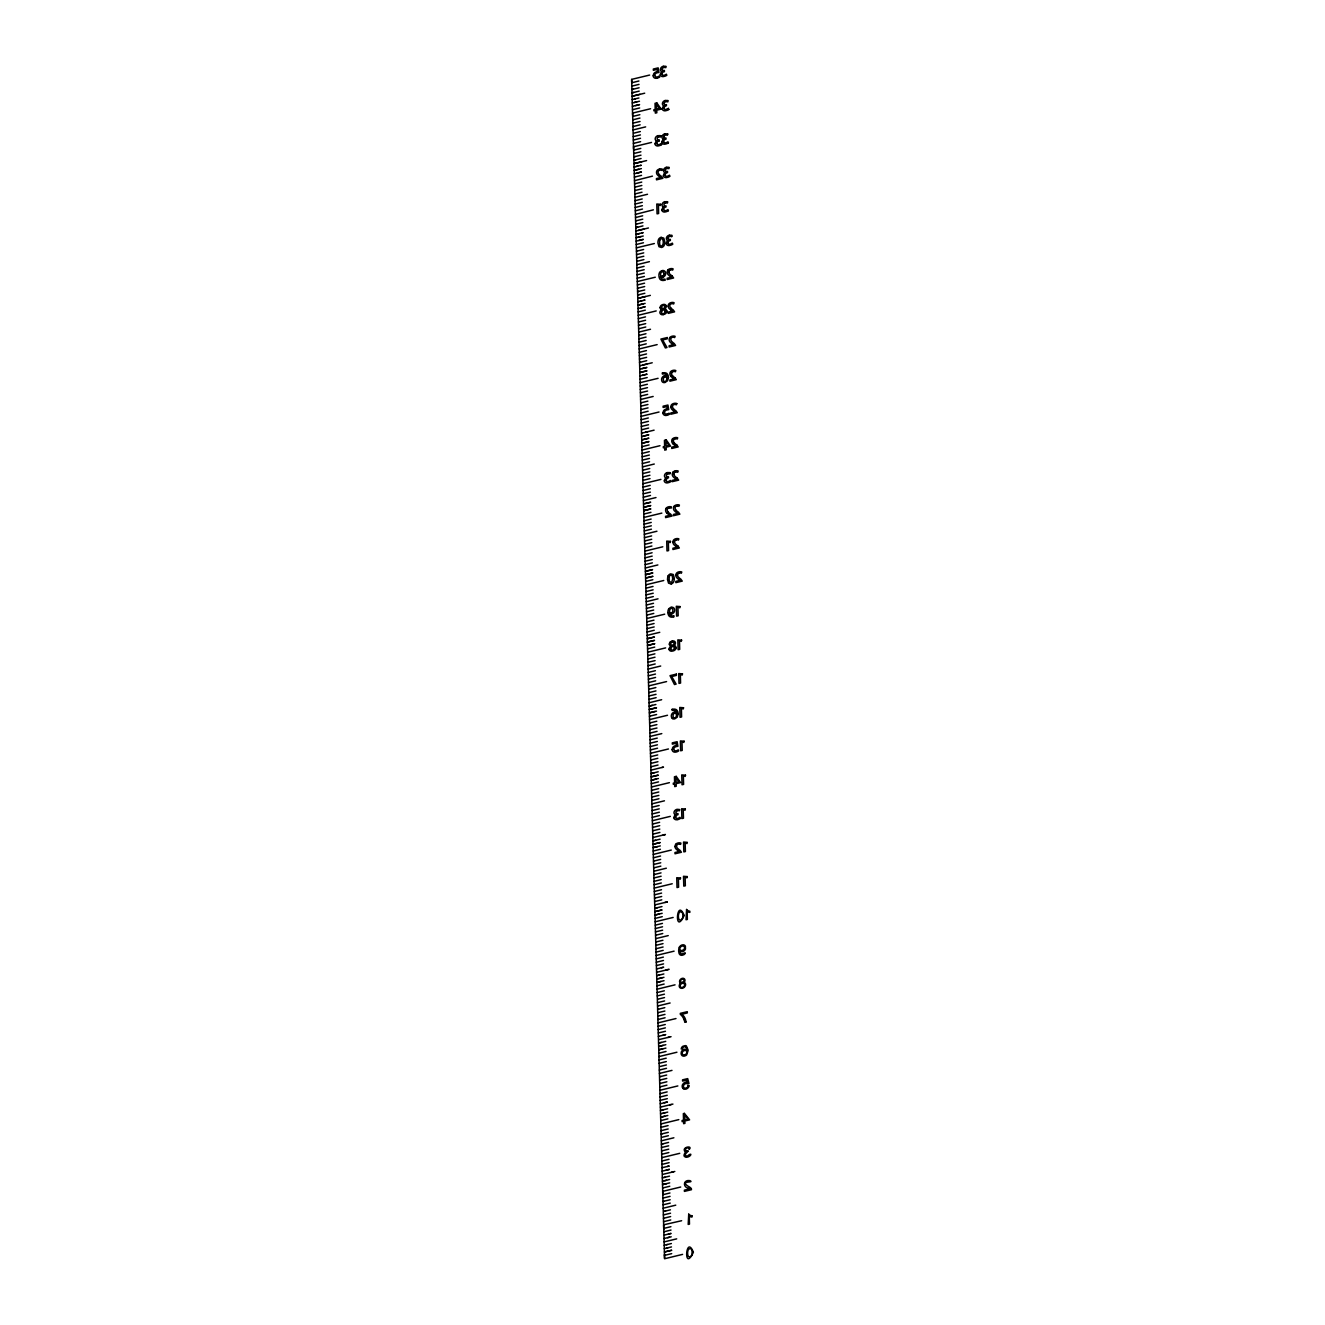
<?xml version="1.0" encoding="UTF-8"?>
<svg xmlns="http://www.w3.org/2000/svg" width="1325" height="1325" viewBox="0 0 1325 1325"><rect width="100%" height="100%" fill="white"/><g stroke="black" fill="none" stroke-linecap="round" stroke-linejoin="round"><path stroke-width="1.5" d="M660.927 135.846L660.562 137.038A3.842 3.064 -40.5 0 0 658.658 136.873M667.734 134.073L667.353 135.266A3.842 3.064 -40.5 0 0 665.465 135.1A1.805 1.441 -40.5 0 0 663.692 136.939M671.709 236.595L672.09 235.419A5.118 4.058 -40.5 0 0 669.423 235.386M670.185 472.777L669.821 473.969A3.842 3.064 -40.5 0 0 667.916 473.82M676.81 403.612L676.346 404.821A3.892 3.097 -40.5 0 0 674.293 404.489A2.037 1.623 -40.5 0 0 672.852 405.367A2.352 1.872 -40.5 0 0 672.537 406.758A4.753 3.776 -40.5 0 0 673.514 408.779M680.487 844.373L680.951 843.164A4.985 3.975 -40.5 0 0 678.085 842.982A3.594 2.865 -40.5 0 0 675.651 844.323M682.375 918.772L682.822 916.85A15.751 12.521 -40.5 0 0 682.623 913.389L682.06 912.213M691.6 1255.57L692.048 1253.649A15.751 12.521 -40.5 0 0 691.865 1250.187L691.302 1249.011A2.12 1.689 -40.5 0 0 688.188 1249.856L687.675 1251.893A16.927 13.465 -40.5 0 0 687.824 1255.123L688.387 1256.448A2.186 1.739 -40.5 0 0 691.6 1255.719L691.534 1255.702M689.381 1149.239C692.876 1145.413 682.16 1146.771 684.561 1151.061C687.228 1152.071 680.984 1155.996 686.019 1157.288C691.302 1157.288 693.041 1151.077 687.178 1156.245C682.276 1155.334 687.874 1152.104 688.089 1151.011M644.695 93.197L632.124 96.245M632.224 99.607L635.371 98.845M645.639 126.885L633.068 129.933M633.615 133.196L640.323 131.556M646.583 160.59L634.013 163.637M634.095 167L635.006 166.751M647.511 194.278L634.94 197.326M635.039 200.704L642.211 198.949M648.455 227.983L635.884 231.03M635.983 234.393L639.577 233.531M649.399 261.671L636.828 264.718M636.928 268.097L644.082 266.342M650.343 295.376L637.772 298.423M637.872 301.785L638.766 301.537M638.799 335.49L645.971 333.734M652.215 362.768L639.66 365.816M639.743 369.178L646.915 367.456L641.996 368.598M653.159 396.457L640.588 399.504M640.687 402.883L647.859 401.127M654.103 430.161L641.532 433.209M641.631 436.571L648.803 434.848L643.884 435.991M642.575 470.276L649.73 468.52M655.991 497.554L643.42 500.602M643.519 503.964L650.674 502.241L645.325 503.5M656.935 531.242L644.364 534.29M644.447 537.652L651.618 535.913M657.862 564.947L645.308 567.994M645.391 571.357L652.562 569.601L646.302 571.141M646.335 605.045L653.507 603.306M659.751 632.323L647.18 635.371M660.695 666.028L648.124 669.075M648.223 672.438L655.378 670.698M661.639 699.716L649.068 702.763M649.167 706.142L652.314 705.347M649.614 706.026L655.875 704.503M650.095 739.83L657.266 738.091M651.039 773.535L654.186 772.74M664.454 800.813L651.883 803.861M652.43 807.124L659.154 805.484M652.927 840.928L655.627 840.249M666.342 868.206L653.772 871.254M653.871 874.616L654.765 874.367M667.287 901.894L664.935 902.474M667.287 901.927L654.716 904.942M654.798 908.321L657.515 907.642M668.231 935.599L655.66 938.647M656.206 941.909L662.914 940.27M656.587 972.335L669.158 969.287M656.687 975.713L659.386 975.034M670.102 1002.992L657.531 1006.039M657.631 1009.402L658.542 1009.153M671.046 1036.68L667.916 1037.442M658.575 1043.106L661.274 1042.427M671.99 1070.385L659.419 1073.432M659.966 1076.695L660.877 1076.447M672.934 1104.073L669.787 1104.835M660.446 1110.499L663.162 1109.803M673.878 1137.778L661.308 1140.825M661.39 1144.154L662.301 1143.939M674.806 1171.466L671.676 1172.227M662.334 1177.892L665.034 1177.196M675.75 1205.17L663.179 1208.218M663.726 1211.447L664.637 1211.216M664.223 1245.285L667.369 1244.49M664.305 1248.614L667.916 1247.753M631.611 79.384L649.631 75.061M664.405 71.517L664.405 70.44A2.799 2.219 -40.5 0 1 663.013 70.374A1.772 1.408 -40.5 0 1 662.268 69.314M631.743 82.763L638.915 81.007M631.843 86.125L639.014 84.386M631.942 89.471L633.284 89.139M632.389 89.388L639.097 87.781M632.025 92.866L633.83 92.402M632.936 92.651L639.197 91.11M633.714 95.831L639.992 94.323M634.476 99.027L638.932 98M634.112 102.505L639.478 101.23M632.307 102.953L636.795 101.909M632.406 106.348L639.577 104.592L635.553 105.586M632.505 109.71L639.66 107.971M666.409 104.642L666.425 105.735A2.981 2.368 -40.5 0 0 664.719 106.646A2.07 1.656 -40.5 0 0 664.156 108.153M650.558 108.749L632.588 113.089L632.621 115.258M632.688 116.451L639.859 114.712M632.787 119.83L639.942 118.074M632.87 123.159L640.041 121.486M632.969 126.571L640.141 124.815M633.251 136.641L640.422 134.918M633.35 140.053L640.522 138.297M633.433 143.415L640.604 141.659M633.565 148.947L633.532 146.777L651.503 142.438M659.204 140.881L659.188 139.788A2.799 2.219 -40.5 0 1 657.796 139.721A1.772 1.408 -40.5 0 1 658.807 136.74M633.632 150.156L640.803 148.4M633.731 153.518L640.886 151.779M633.814 156.863L635.172 156.532M634.277 156.781L640.985 155.174M633.913 160.259L635.718 159.795M634.36 160.159L641.085 158.503M635.586 163.223L641.88 161.716M636.348 166.42L641.267 165.244L640.372 165.493M635.006 166.784L637.689 166.138M636 169.898L641.366 168.623M634.195 170.345L638.683 169.302M634.294 173.741L641.449 171.985L636.994 173.095M634.377 177.103L641.548 175.364M652.447 176.142L634.476 180.697M634.576 183.844L641.731 182.105M634.658 187.222L641.83 185.467M634.758 190.552L641.929 188.879M634.857 193.963L642.012 192.208M635.139 204.033L642.294 202.311M635.222 207.445L642.393 205.69M635.321 210.808L642.493 209.052M653.391 209.83L635.42 214.385M635.52 217.548L642.675 215.793M635.602 220.911L642.774 219.172M636.613 224.041L635.702 224.256L642.873 222.567M635.801 227.652L637.607 227.188M636.248 227.552L642.956 225.896M638.269 230.418L643.768 229.109M638.236 233.813L643.155 232.637L642.261 232.885M637.888 237.291L643.238 236.016M636.083 237.738L641.018 236.579M636.166 241.133L643.337 239.378L638.882 240.487M636.265 244.496L643.437 242.757M636.364 247.874L654.335 243.535M636.447 251.237L643.619 249.497M636.547 254.615L643.718 252.86M636.646 257.944L643.801 256.255M636.729 261.356L643.9 259.601M637.01 271.426L644.182 269.704M637.11 274.822L644.281 273.082M637.209 278.2L644.381 276.445M637.292 281.562L655.279 277.223M637.391 284.941L644.563 283.186M637.491 288.303L644.662 286.548M638.484 291.434L637.573 291.649L644.745 289.96M639.031 294.697L637.673 295.011L644.844 293.289M640.157 297.81L645.639 296.502M640.124 301.206L645.027 300.03L643.685 300.394M638.766 301.57L641.913 300.808M639.312 304.8L645.126 303.408M637.954 305.114L643.337 303.872M638.054 308.526L645.225 306.771L640.753 307.88M638.153 311.888L645.308 310.149M638.236 315.267L656.206 310.928M638.335 318.629L645.507 316.89M638.435 322.008L645.59 320.252M638.517 325.337L645.689 323.648M638.617 328.749L645.788 326.993M638.716 332.111L650.492 329.263M638.898 338.819L646.07 337.097M638.998 342.214L646.153 340.475M639.081 345.593L646.252 343.837M639.18 348.955L657.15 344.616M639.279 352.334L646.451 350.578M639.379 355.696L646.534 353.941M639.462 359.042L646.633 357.352M639.561 362.404L640.472 362.189M639.561 362.437L646.733 360.682M642.824 365.021L646.749 364.077M640.753 372.292L647.014 370.801L639.842 372.507M639.942 375.919L647.097 374.163L642.194 375.373M640.025 379.281L647.196 377.542M640.124 382.66L658.094 378.321M640.223 386.022L647.378 384.267M640.306 389.401L647.478 387.645M640.406 392.73L647.577 391.041M640.505 396.142L647.66 394.386M640.787 406.212L647.942 404.489M640.869 409.607L648.041 407.868M640.969 412.986L648.14 411.23M641.068 416.348L659.038 412.009M641.151 419.727L648.322 417.971M641.25 423.089L648.422 421.333M641.35 426.435L648.521 424.745M641.896 429.697L648.604 428.074M645.49 432.215L647.842 431.652M642.178 439.801L648.886 438.194L641.731 439.9M641.813 443.312L648.985 441.556L643.619 442.881M641.913 446.674L649.084 444.935M642.012 450.053L659.983 445.713M642.095 453.415L649.267 451.659M642.194 456.794L649.366 455.038M642.294 460.123L649.449 458.433M642.377 463.535L649.548 461.779M642.476 466.897L654.268 464.032M642.658 473.605L649.83 471.882M642.757 477L649.929 475.261M642.857 480.379L650.012 478.623M642.94 483.741L660.927 479.402M643.039 487.12L650.211 485.364M676.462 479.385L672.222 480.412L672.255 481.671L678.665 480.13L677.29 478.226M643.138 490.482L650.31 488.726M643.221 493.828L650.393 492.138M643.321 497.223L650.492 495.467M643.602 507.293L650.774 505.587L643.602 507.326M643.702 510.705L650.873 508.949L644.149 510.589M643.801 514.067L650.956 512.328M643.884 517.446L661.854 513.106M643.983 520.808L651.155 519.052M644.082 524.187L651.237 522.431M644.165 527.516L651.337 525.826M644.265 530.928L651.436 529.172M644.546 540.997L651.718 539.275M644.646 544.393L651.801 542.654M644.728 547.772L651.9 546.016M644.828 551.134L662.798 546.794M644.927 554.513L652.099 552.757M645.01 557.875L652.182 556.119M645.109 561.22L652.281 559.531M645.209 564.616L652.38 562.86M645.673 581.46L652.844 579.721M645.772 584.838L663.742 580.499M645.871 588.201L653.026 586.445M645.954 591.579L653.126 589.824M646.053 594.908L653.225 593.219M646.153 598.32L653.308 596.565M646.236 601.683L658.028 598.817M646.434 608.39L653.589 606.668M646.517 611.786L653.689 610.047M646.617 615.164L653.788 613.409M646.716 618.527L664.686 614.187M646.799 621.905L653.97 620.15M646.898 625.267L654.07 623.512M646.997 628.613L654.169 626.924M647.097 632.008L654.252 630.253M647.362 642.078L654.533 640.372L647.378 642.112M654.633 643.735L647.461 645.457L654.633 643.768M647.561 648.852L654.732 647.097M647.66 652.231L665.63 647.892M647.743 655.593L654.914 653.838M647.842 658.972L655.014 657.217M647.942 662.301L655.097 660.612M648.024 665.713L655.196 663.957M648.306 675.783L655.477 674.061M648.405 679.178L655.577 677.439M648.505 682.557L655.66 680.802M648.588 685.919L666.574 681.58M648.687 689.298L655.858 687.543M648.786 692.66L655.958 690.905M648.869 696.006L656.041 694.317M648.968 699.401L656.14 697.646M656.521 711.128L649.349 712.85L655.179 711.475M649.449 716.245L656.604 714.49M649.532 719.624L667.502 715.268M649.631 722.986L656.803 721.231M649.73 726.365L656.885 724.609M649.813 729.694L656.985 728.005M649.912 733.106L657.084 731.35M650.012 736.468L661.788 733.603M650.194 743.176L657.366 741.453M650.293 746.571L657.448 744.816M650.376 749.95L657.548 748.194M650.476 753.312L668.446 748.973M650.575 756.691L657.73 754.935M650.658 760.053L657.829 758.298M650.757 763.399L657.929 761.709M650.857 766.794L658.028 765.038M661.953 767.49L663.51 767.109L650.956 770.156M651.95 773.32L658.21 771.779M651.138 776.864L658.31 775.158L652.049 776.682M658.392 778.52L651.221 780.243L656.157 779.083M651.32 783.638L658.492 781.882M651.42 787.017L669.39 782.661M651.519 790.379L658.674 788.623M651.602 793.758L658.773 792.002M651.701 797.087L658.873 795.398M651.801 800.482L658.956 798.743M652.082 810.569L659.237 808.846M652.165 813.964L659.337 812.208M652.264 817.343L659.436 815.587M652.364 820.705L670.334 816.366M652.447 824.084L659.618 822.328M652.546 827.446L659.717 825.69M652.645 830.775L659.817 829.102M652.728 834.187L659.9 832.431M663.047 835.081L665.398 834.502L652.827 837.549M654.285 840.597L660.098 839.172M653.01 844.257L660.181 842.551L654.368 843.975M660.281 845.913L653.109 847.636L657.598 846.592M653.208 851.031L660.38 849.275M653.308 854.41L671.278 850.054M653.391 857.772L660.562 856.016M653.49 861.151L660.662 859.395M653.589 864.48L660.744 862.79M653.672 867.875L660.844 866.136M654.765 874.401L661.026 872.877M653.954 877.962L661.125 876.239M654.053 881.357L661.225 879.601M654.152 884.736L661.308 882.98M654.235 888.098L672.222 883.758M654.335 891.477L661.506 889.721M654.434 894.839L661.589 893.083M654.517 898.168L661.688 896.495M654.616 901.58L661.788 899.824M656.62 907.89L661.97 906.565M654.898 911.65L662.069 909.927L656.703 911.252M662.169 913.306L654.997 915.028L659.038 914.084M655.097 918.424L662.252 916.668M655.179 921.802L673.15 917.447M655.279 925.165L662.45 923.409M655.378 928.543L662.533 926.788M655.461 931.872L662.632 930.183M655.56 935.268L662.732 933.529M655.842 945.354L663.013 943.632M655.941 948.75L663.096 946.994M656.024 952.128L663.196 950.373M656.123 955.491L674.094 951.151M656.223 958.869L663.378 957.114M656.306 962.232L663.477 960.476M656.405 965.561L663.577 963.888M661.44 967.747L663.212 967.333M656.504 968.972L663.659 967.217M666.028 970.049L668.38 969.486M658.492 975.283L663.858 973.958M656.786 979.043L662.169 977.751M658.591 978.645L663.957 977.32M664.04 980.699L656.869 982.421L660.927 981.477M656.968 985.817L664.14 984.061M657.067 989.195L675.038 984.839M657.167 992.558L664.322 990.802M657.25 995.92L664.421 994.181M664.521 997.576L657.796 999.183M657.448 1002.661L664.603 1000.922M658.542 1009.186L664.802 1007.646M657.73 1012.747L664.885 1011.025M657.813 1016.142L664.984 1014.387M657.912 1019.521L665.084 1017.766M658.012 1022.883L675.982 1018.544M658.094 1026.262L665.266 1024.507M686.052 1021.972L684.743 1022.287A14.857 11.809 -40.5 0 0 684.164 1019.654M658.194 1029.624L665.365 1027.869M658.293 1032.953L665.465 1031.281M662.864 1035.256L665.548 1034.61M658.376 1036.365L665.548 1034.643M659.27 1039.512L669.473 1037.094M660.38 1042.676L665.746 1041.351M658.658 1046.435L663.146 1045.359M660.927 1045.938L665.829 1044.713M665.928 1048.092L658.757 1049.814L662.798 1048.87M658.856 1053.209L666.028 1051.454M658.956 1056.588L676.926 1052.232M659.038 1059.95L666.21 1058.195M659.138 1063.312L666.309 1061.573M666.392 1064.969L659.684 1066.575M659.32 1070.053L666.492 1068.314M660.877 1076.48L666.674 1075.039M659.602 1080.14L666.773 1078.418M659.701 1083.535L666.872 1081.78M659.8 1086.914L666.955 1085.158M659.883 1090.276L677.853 1085.937M659.983 1093.655L667.154 1091.899M660.082 1097.017L667.237 1095.262M660.165 1100.346L667.336 1098.673M664.305 1102.748L667.436 1102.003L660.264 1103.758M660.363 1107.12L671.361 1104.487M662.268 1110.068L667.618 1108.743M660.546 1113.828L665.034 1112.752M662.798 1113.331L667.717 1112.106M667.817 1115.484L660.645 1117.207L664.686 1116.263M660.744 1120.602L667.899 1118.847M660.827 1123.981L678.798 1119.625M660.927 1127.343L668.098 1125.588M661.026 1130.705L668.181 1128.966M668.28 1132.362L661.109 1134.051L662.02 1133.869M668.38 1135.707L661.655 1137.347M662.301 1143.972L663.196 1143.723M663.196 1143.757L668.562 1142.432M661.49 1147.533L668.661 1145.81M661.589 1150.928L668.744 1149.173M661.672 1154.307L668.843 1152.551M661.771 1157.669L679.742 1153.33M661.871 1161.031L669.026 1159.292M661.953 1164.41L669.125 1162.654M667.436 1166.447L669.224 1166.033L662.053 1167.739M666.193 1170.141L669.307 1169.395M662.152 1171.151L669.324 1169.428M663.03 1174.298L673.249 1171.88M664.14 1177.445L669.506 1176.136M662.434 1181.221L666.475 1180.26M664.686 1180.707L669.605 1179.498M669.688 1182.877L662.517 1184.6L666.574 1183.656M662.616 1187.995L669.787 1186.239M662.715 1191.374L680.686 1187.018M662.815 1194.736L669.97 1192.98M662.898 1198.098L670.069 1196.359M670.168 1199.754L662.997 1201.444L663.908 1201.262M663.096 1204.806L670.251 1203.1M664.637 1211.249L665.531 1211M665.531 1211.033L670.45 1209.824M663.378 1214.926L670.533 1213.203M663.461 1218.321L670.632 1216.565M688.735 1214.114L688.188 1224.432L689.48 1224.118L689.265 1216.234A9.06 7.205 -40.5 0 0 691.981 1217.046L691.948 1215.886M663.56 1221.7L670.732 1219.944M681.63 1220.722L663.643 1224.813M663.742 1228.424L670.914 1226.685M663.842 1231.803L671.013 1230.047M668.429 1234.055L671.096 1233.426L664.388 1235.066M667.634 1237.649L671.195 1236.788M669.407 1237.252L664.024 1238.544M664.123 1241.906L676.694 1238.858M666.475 1244.738L671.378 1243.529M667.022 1248.001L671.477 1246.924M664.504 1255.388L671.676 1253.632M682.574 1254.394L664.554 1258.75L664.438 1254.394M664.753 280.254L663.842 280.403A5.466 4.356 -40.5 0 1 660.165 279.426A8.298 6.592 -40.5 0 1 658.972 275.915A6.178 4.902 -40.5 0 1 659.602 272.42A3.362 2.667 -40.5 0 1 662.136 270.714M671.129 583.911L668.545 583.199L667.518 579.588M661.158 237.374L663.759 238.086L664.786 241.597A8.894 7.072 -40.5 0 1 664.123 245.473A3.246 2.584 -40.5 0 1 661.556 247.493L658.989 246.732L657.962 243.121A9.01 7.155 -40.5 0 1 658.591 239.312A3.213 2.567 -40.5 0 1 661.158 237.357M673.382 615.86L672.951 615.926A3.975 3.147 -40.5 0 1 670.384 615.247M673.266 617.053L672.951 617.086A5.466 4.356 -40.5 0 1 669.158 616.125A8.298 6.592 -40.5 0 1 667.949 612.614M687.907 1085.804L689.215 1085.606A3.776 2.998 -40.5 0 1 683.253 1088.719M685.191 843.048L686.996 843.545L687.327 842.352L683.551 842.054L683.832 851.892L685.389 851.544L685.158 843.064M672.222 276.08L673.613 277.985L667.187 279.525L667.154 278.267L671.394 277.256L670.5 276.61A18.699 14.857 -40.5 0 1 668.164 274.656A5.582 4.439 -40.5 0 1 667.187 272.304A3.511 2.799 -40.5 0 1 667.883 270.118M674.938 377.741L676.313 379.646L669.903 381.186L669.87 379.927L674.11 378.9L673.216 378.254A18.699 14.857 -40.5 0 1 670.864 376.317M676.81 445.018L678.185 446.922L671.758 448.463L671.725 447.204L675.965 446.177L675.071 445.531A18.699 14.857 -40.5 0 1 672.736 443.593M677.969 546.066L679.344 547.97L672.934 549.511L672.901 548.252L677.141 547.225L676.247 546.579A18.699 14.857 -40.5 0 1 673.895 544.641A5.582 4.439 -40.5 0 1 672.934 542.273M659.8 176.921L660.695 177.533L656.455 178.577L656.488 179.836L662.898 178.295L661.523 176.407A27.146 21.581 -40.5 0 1 659.072 174.436M671.493 310.447L672.388 311.077L668.131 312.12L668.181 313.379L674.591 311.839L673.216 309.934A27.146 21.581 -40.5 0 1 670.765 307.98M674.193 411.313L675.088 411.926L670.831 412.969L670.864 414.228L677.29 412.688L675.916 410.8A27.146 21.581 -40.5 0 1 673.464 408.829M676.462 479.368L675.568 478.739A18.699 14.857 -40.5 0 1 673.233 476.801A5.582 4.439 -40.5 0 1 672.255 474.449A3.511 2.799 -40.5 0 1 672.951 472.263M678.334 850.865L679.228 851.478L674.972 852.522L675.021 853.78L681.431 852.257L680.056 850.352A27.146 21.581 -40.5 0 1 677.605 848.381A4.753 3.776 -40.5 0 1 676.611 846.344A2.352 1.872 -40.5 0 1 677.025 844.952A2.037 1.623 -40.5 0 1 678.433 844.124A3.892 3.097 -40.5 0 1 680.47 844.389M668.363 108.385L668.81 109.445M668.396 142.818L667.949 141.758A4.389 3.478 -40.5 0 1 665.879 142.785A2.319 1.838 -40.5 0 1 663.51 141.593M661.589 144.591L661.142 143.531A4.389 3.478 -40.5 0 1 659.072 144.558A2.319 1.838 -40.5 0 1 656.703 143.365M668.396 210.642L667.949 209.582A4.389 3.478 -40.5 0 1 665.879 210.625A2.319 1.838 -40.5 0 1 663.51 209.433M687.311 1082.591L686.665 1080.09L682.59 1081.068L682.557 1079.842L687.708 1078.616L688.95 1083.519L687.725 1083.999A2.65 2.103 -40.5 0 0 683.915 1084.844A2.65 2.103 -40.5 0 0 684.793 1088.14A2.65 2.103 -40.5 0 0 688.205 1085.788M657.465 71.633L657.051 69.413L653.374 70.291L653.341 69.032L658.161 67.873L658.956 72.444L657.829 72.643A3.031 2.418 -40.5 0 0 654.5 75.459M667.237 408.796L666.823 406.576L663.146 407.454L663.113 406.195L667.933 405.036L668.727 409.607L667.485 409.822A3.031 2.418 -40.5 0 0 664.272 412.622M676.429 745.462L676.015 743.242L672.338 744.137L672.305 742.861L677.125 741.718L677.92 746.29L676.644 746.505A3.031 2.418 -40.5 0 0 673.464 749.287M679.973 951.118C679.493 957.23 686.4 951.118 685.174 953.338A2.882 2.302 -40.5 0 1 683.783 954.745L682.077 955.275A3.627 2.882 -40.5 0 1 679.775 954.53L679.46 954.133A5.565 4.422 -40.5 0 1 679.079 953.371L678.715 951.582A18.368 14.592 -40.5 0 1 678.665 950.224L678.93 948.021A4.406 3.511 -40.5 0 1 679.278 947.209M664.951 279.028L664.984 280.188M673.945 615.727L673.978 616.887M631.661 79.401L631.677 81.57M631.661 79.831L632.555 113.056M632.605 113.304L633.499 146.76M633.549 147.009L664.587 1258.286M662.682 1191.341L662.732 1193.527M663.61 1225.029L663.742 1229.385M672.123 709.306L672.139 710.448A4.936 3.925 -40.5 0 1 675.452 710.697M662.401 372.954L662.417 374.097A4.936 3.925 -40.5 0 1 665.73 374.346M678.218 713.827L677.241 717.206L674.773 718.846A3.528 2.816 -40.5 0 1 672.371 718.514M668.496 377.476L667.634 380.689L665.034 382.478A3.528 2.816 -40.5 0 1 662.649 382.163A4.455 3.544 -40.5 0 1 661.639 379.811A3.578 2.849 -40.5 0 1 664.405 375.72M674.905 540.65A2.037 1.623 -40.5 0 1 676.346 539.855M676.363 539.755A3.892 3.097 -40.5 0 1 678.4 540.103L678.864 538.894A4.985 3.975 -40.5 0 0 675.998 538.712A3.594 2.865 -40.5 0 0 673.58 540.053A3.511 2.799 -40.5 0 0 672.967 542.273M674.938 540.683A2.352 1.872 -40.5 0 0 674.591 542.041A4.753 3.776 -40.5 0 0 675.568 544.045A27.146 21.581 -40.5 0 0 677.986 546.049M671.129 583.961A3.246 2.584 -40.5 0 0 673.613 581.94A8.894 7.072 -40.5 0 0 674.259 578.081L673.332 574.537L670.732 573.841A3.213 2.567 -40.5 0 0 668.214 575.779M667.601 579.572A9.01 7.155 -40.5 0 1 668.164 575.779M677.837 573.791A2.037 1.623 -40.5 0 1 679.278 572.996M679.278 572.897A3.892 3.097 -40.5 0 1 681.315 573.245L681.795 572.036A4.985 3.975 -40.5 0 0 678.913 571.853A3.594 2.865 -40.5 0 0 676.495 573.195A3.511 2.799 -40.5 0 0 675.882 575.414M677.522 575.183A2.352 1.872 -40.5 0 1 677.87 573.824M677.456 575.199A4.753 3.776 -40.5 0 0 678.499 577.187A27.146 21.581 -40.5 0 0 680.901 579.191L682.259 581.112L675.849 582.652L675.816 581.393L680.056 580.367L679.162 579.721A18.699 14.857 -40.5 0 1 676.827 577.783A5.582 4.439 -40.5 0 1 675.849 575.414M675.336 710.862A4.969 3.942 -40.5 0 1 676.562 712.8A3.213 2.551 -40.5 0 0 674.177 712.37M676.396 714.672A3.13 2.484 -40.5 0 1 674.938 718.034M674.624 718.017A2.551 2.021 -40.5 0 1 673.117 715.864A2.418 1.921 -40.5 0 1 674.624 713.065M674.707 713.33A2.07 1.64 -40.5 0 1 676.595 714.589M672.123 709.355A6.575 5.217 -40.5 0 1 676.429 709.703A7.635 6.078 -40.5 0 1 678.118 713.844M672.388 718.498A4.455 3.544 -40.5 0 1 671.361 716.162A3.578 2.849 -40.5 0 1 674.127 712.072M672.322 749.519A3.611 2.865 -40.5 0 1 673.199 746.936A4.257 3.379 -40.5 0 1 675.733 745.611M672.04 749.602A4.19 3.329 -40.5 0 0 676.197 752.004A5.615 4.472 -40.5 0 0 678.665 750.894L678.251 749.817A4.671 3.71 -40.5 0 1 676.214 750.795A2.518 2.004 -40.5 0 1 673.829 749.304M676.081 814.792A3.081 2.451 -40.5 0 1 674.027 812.208A3.081 2.451 -40.5 0 1 677.075 809.36M677.058 809.608A5.118 4.058 -40.5 0 1 679.725 809.608L679.344 810.817A3.842 3.064 -40.5 0 0 677.439 810.668M674.044 817.542A3.014 2.385 -40.5 0 1 676.148 814.444M677.804 819.529A3.925 3.114 -40.5 0 1 673.696 817.674M677.82 819.546A5.399 4.29 -40.5 0 0 680.404 818.403L679.924 817.31A4.389 3.478 -40.5 0 1 677.853 818.353A2.319 1.838 -40.5 0 1 675.485 817.161M675.717 817.078A2.07 1.656 -40.5 0 1 676.263 815.571M676.28 815.587A2.981 2.368 -40.5 0 1 677.986 814.676L677.986 813.583A2.799 2.219 -40.5 0 1 676.578 813.517M676.562 813.55A1.772 1.408 -40.5 0 1 677.588 810.536M678.35 850.849A18.699 14.857 -40.5 0 1 675.982 848.911A5.582 4.439 -40.5 0 1 675.021 846.559M675.038 846.559A3.511 2.799 -40.5 0 1 675.717 844.373M682.127 912.147A2.12 1.689 -40.5 0 0 678.947 913.058L678.433 915.095A16.927 13.465 -40.5 0 0 678.582 918.341L679.145 919.649A2.186 1.739 -40.5 0 0 682.375 918.937M691.981 1215.77A7.254 5.764 -40.5 0 1 688.669 1214.18M691.269 1188.873A2.667 2.12 -40.5 0 1 691.451 1189.701L684.412 1191.39L684.379 1190.165L689.662 1188.906A5.35 4.257 -40.5 0 0 688.868 1188.293C682.541 1187.498 683.104 1179.366 689.944 1180.641C695.095 1183.208 678.516 1180.111 688.669 1186.604A9.855 7.834 -40.5 0 1 691.418 1188.74M686.035 1151.309A2.07 1.64 -40.5 0 1 686.499 1148.245A2.07 1.64 -40.5 0 1 689.182 1149.272M687.874 1151.077A2.898 2.302 -40.5 0 1 686.284 1151.011M686.863 1050.079A3.379 2.683 -40.5 0 0 685.688 1049.334A3.495 2.782 -40.5 0 0 683.667 1049.549M685.688 1046.617A5.78 4.588 -40.5 0 1 686.665 1050.079M683.584 1049.582A3.163 2.518 -40.5 0 0 682.474 1050.294A3.743 2.965 -40.5 0 0 681.779 1051.106A3.495 2.782 -40.5 0 0 681.332 1052.017L681.133 1053.392A4.522 3.594 -40.5 0 0 681.729 1055.213A3.544 2.816 -40.5 0 0 684.594 1056.042L685.737 1055.578A3.511 2.799 -40.5 0 0 686.698 1054.866L688.188 1050.245L686.35 1045.889A3.395 2.7 -40.5 0 0 685.356 1045.64L683.037 1046.203A2.965 2.352 -40.5 0 0 681.497 1047.86L681.199 1048.986L682.507 1048.787A2.849 2.252 -40.5 0 1 683.004 1047.512A2.087 1.656 -40.5 0 1 685.439 1046.849M686.002 1021.989A16.364 13.018 -40.5 0 0 681.928 1014.287L687.311 1012.913L687.277 1011.687L680.305 1013.36L680.338 1014.354A17.97 14.293 -40.5 0 1 684.064 1019.703M680.686 983.299A2.948 2.335 -40.5 0 1 680.222 979.655A2.948 2.335 -40.5 0 1 684.23 978.711A2.948 2.335 -40.5 0 1 683.932 982.537M683.915 982.305A3.462 2.749 -40.5 0 1 684.909 986.578A3.462 2.749 -40.5 0 1 680.04 987.787A3.462 2.749 -40.5 0 1 680.686 983.1M679.775 950.87A3.462 2.749 -40.5 0 0 682.507 951.615A3.644 2.898 -40.5 0 0 683.22 951.367A3.147 2.501 -40.5 0 0 684.329 950.638A3.66 2.915 -40.5 0 0 685.008 949.843A3.462 2.749 -40.5 0 0 685.456 948.915L685.373 946.199A3.561 2.832 -40.5 0 0 684.131 945.007A3.329 2.65 -40.5 0 0 683.22 944.808L682.193 944.924A3.561 2.832 -40.5 0 0 679.46 947.077M676.048 647.66A3.544 2.816 -40.5 0 0 673.961 645.49A3.014 2.402 -40.5 0 0 675.502 642.89A3.346 2.667 -40.5 0 0 672.255 641.018M676.28 647.66A3.528 2.816 -40.5 0 1 672.719 651.022A3.693 2.932 -40.5 0 1 668.959 649.167M670.765 648.852A1.987 1.573 -40.5 0 0 672.636 650.128A2.054 1.623 -40.5 0 0 674.359 647.991M670.616 648.852A2.932 2.335 -40.5 0 1 672.719 646.352A2.484 1.971 -40.5 0 1 674.408 647.975M670.003 642.261A3.478 2.766 -40.5 0 1 672.255 641.085M671.112 646.004A3.097 2.468 -40.5 0 1 669.307 644.182M669.39 644.165A2.865 2.269 -40.5 0 1 670.069 642.327M669.092 649.101A3.445 2.733 -40.5 0 1 671.096 646.103M670.483 615.164A5.697 4.522 -40.5 0 1 669.506 613.359A3.097 2.468 -40.5 0 0 671.792 613.723M671.228 608.44A1.739 1.375 -40.5 0 0 669.887 609.566A4.902 3.892 -40.5 0 0 669.556 611.67M671.344 608.158A2.567 2.054 -40.5 0 1 672.818 610.328A2.302 1.822 -40.5 0 1 671.411 612.978M671.344 612.763A2.153 1.706 -40.5 0 1 669.622 612.249M668.628 609.119A3.362 2.667 -40.5 0 1 671.112 607.413M671.129 607.231A4.025 3.197 -40.5 0 1 674.64 610.03A3.478 2.766 -40.5 0 1 671.825 613.939M667.999 612.581A6.178 4.902 -40.5 0 1 668.595 609.119M683.336 1088.587A3.925 3.114 -40.5 0 1 687.526 1082.194M676.893 506.051A2.037 1.623 -40.5 0 0 675.452 506.846A2.352 1.872 -40.5 0 0 675.137 508.237A4.753 3.776 -40.5 0 0 676.114 510.241M676.893 505.968A3.892 3.097 -40.5 0 1 678.93 506.316L679.41 505.09A4.985 3.975 -40.5 0 0 676.528 504.908A3.594 2.865 -40.5 0 0 674.11 506.249M676.065 510.307A27.146 21.581 -40.5 0 0 678.516 512.245L679.874 514.166L673.464 515.707L673.431 514.448L677.671 513.438L676.777 512.792A18.699 14.857 -40.5 0 1 674.442 510.837A5.582 4.439 -40.5 0 1 673.464 508.485A3.511 2.799 -40.5 0 1 674.16 506.299M669.026 507.939A2.037 1.623 -40.5 0 0 667.585 508.734A2.352 1.872 -40.5 0 0 667.27 510.125A4.753 3.776 -40.5 0 0 668.247 512.129M669.026 507.856A3.892 3.097 -40.5 0 1 671.063 508.204L671.543 506.978A4.985 3.975 -40.5 0 0 668.678 506.796A3.594 2.865 -40.5 0 0 666.243 508.138M668.197 512.195A27.146 21.581 -40.5 0 0 670.665 514.133L672.023 516.054L665.597 517.595L665.564 516.336L669.804 515.326L668.926 514.68A18.699 14.857 -40.5 0 1 666.574 512.725M666.591 512.709A5.582 4.439 -40.5 0 1 665.597 510.373A3.511 2.799 -40.5 0 1 666.293 508.187M675.684 472.015A2.037 1.623 -40.5 0 0 674.243 472.81A2.352 1.872 -40.5 0 0 673.928 474.201M675.684 471.915A3.892 3.097 -40.5 0 1 677.721 472.28L678.201 471.054A4.985 3.975 -40.5 0 0 675.319 470.872M673.862 474.217A4.753 3.776 -40.5 0 0 674.905 476.205A27.146 21.581 -40.5 0 0 677.307 478.209M672.901 472.213A3.594 2.865 -40.5 0 1 675.319 470.905M666.558 477.944A3.081 2.451 -40.5 0 1 664.504 475.36A3.081 2.451 -40.5 0 1 667.535 472.512M667.535 472.76A5.118 4.058 -40.5 0 1 670.202 472.76M664.521 480.693A3.014 2.385 -40.5 0 1 666.624 477.596M664.173 480.826A3.925 3.114 -40.5 0 0 668.28 482.681A5.399 4.29 -40.5 0 0 670.864 481.555L670.4 480.462A4.389 3.478 -40.5 0 1 668.33 481.505A2.319 1.838 -40.5 0 1 665.962 480.312M666.193 480.23A2.07 1.656 -40.5 0 1 666.74 478.723M666.757 478.723A2.981 2.368 -40.5 0 1 668.463 477.828L668.446 476.735A2.799 2.219 -40.5 0 1 667.055 476.669M667.038 476.702A1.772 1.408 -40.5 0 1 668.065 473.688M675.187 438.807A2.037 1.623 -40.5 0 0 673.746 439.602A2.352 1.872 -40.5 0 0 673.431 440.993M675.187 438.707A3.892 3.097 -40.5 0 1 677.224 439.072L677.704 437.846A4.985 3.975 -40.5 0 0 674.839 437.664A3.594 2.865 -40.5 0 0 672.404 439.006M674.408 442.997A4.753 3.776 -40.5 0 1 673.365 441.01M676.827 445.001A27.146 21.581 -40.5 0 1 674.359 443.047M672.752 443.577A5.582 4.439 -40.5 0 1 671.758 441.242A3.511 2.799 -40.5 0 1 672.454 439.055M676.827 403.595A4.985 3.975 -40.5 0 0 673.945 403.429A3.594 2.865 -40.5 0 0 671.51 404.771A3.511 2.799 -40.5 0 0 670.897 407.007M674.193 411.297A18.699 14.857 -40.5 0 1 671.841 409.359A5.582 4.439 -40.5 0 1 670.881 407.007M663.129 412.853A3.611 2.865 -40.5 0 1 663.991 410.253A4.257 3.379 -40.5 0 1 666.525 408.945M662.848 412.936A4.19 3.329 -40.5 0 0 666.988 415.321A5.615 4.472 -40.5 0 0 669.456 414.212L669.042 413.152A4.671 3.71 -40.5 0 1 667.022 414.129M667.022 414.212A2.518 2.004 -40.5 0 1 664.637 412.622M671.874 372.325A2.037 1.623 -40.5 0 1 673.315 371.53M673.332 371.447A3.892 3.097 -40.5 0 1 675.352 371.795L675.833 370.569A4.985 3.975 -40.5 0 0 672.967 370.387A3.594 2.865 -40.5 0 0 670.549 371.729A3.511 2.799 -40.5 0 0 669.92 373.948A5.582 4.439 -40.5 0 0 670.897 376.3M671.56 373.716A2.352 1.872 -40.5 0 1 671.908 372.358M672.537 375.72A4.753 3.776 -40.5 0 1 671.493 373.733M674.955 377.724A27.146 21.581 -40.5 0 1 672.487 375.77M665.614 374.511A4.969 3.942 -40.5 0 1 666.839 376.449A3.213 2.551 -40.5 0 0 664.454 376.002M666.674 378.321A3.13 2.484 -40.5 0 1 665.216 381.683M664.885 381.666A2.551 2.021 -40.5 0 1 663.394 379.513A2.418 1.921 -40.5 0 1 664.902 376.714M664.984 376.962A2.07 1.64 -40.5 0 1 666.872 378.221M662.401 373.004A6.575 5.217 -40.5 0 1 666.707 373.352A7.635 6.078 -40.5 0 1 668.396 377.493M669.804 337.527A3.594 2.865 -40.5 0 1 672.222 336.219A4.985 3.975 -40.5 0 1 675.121 336.351L674.64 337.577A3.892 3.097 -40.5 0 0 672.587 337.246A2.037 1.623 -40.5 0 0 671.146 338.123A2.352 1.872 -40.5 0 0 670.831 339.515A4.753 3.776 -40.5 0 0 671.808 341.519A27.146 21.581 -40.5 0 0 674.21 343.523L675.584 345.444L669.158 346.984L669.125 345.726L673.365 344.715L672.471 344.053A18.699 14.857 -40.5 0 1 670.135 342.115A5.582 4.439 -40.5 0 1 669.158 339.763A3.511 2.799 -40.5 0 1 669.854 337.577M670.814 307.913A4.753 3.776 -40.5 0 1 669.771 305.926A2.352 1.872 -40.5 0 1 670.185 304.551A2.037 1.623 -40.5 0 1 671.593 303.723A3.892 3.097 -40.5 0 1 673.63 303.988L674.11 302.763A4.985 3.975 -40.5 0 0 671.245 302.58A3.594 2.865 -40.5 0 0 668.827 303.922A3.511 2.799 -40.5 0 0 668.197 306.141M671.51 310.431A18.699 14.857 -40.5 0 1 669.142 308.51A5.582 4.439 -40.5 0 1 668.181 306.158M664.736 309.007A3.544 2.816 -40.5 0 1 666.823 311.176M667.055 311.176A3.528 2.816 -40.5 0 1 663.494 314.522M665.133 311.491A2.054 1.623 -40.5 0 1 663.428 313.661A1.987 1.573 -40.5 0 1 661.523 312.369A2.932 2.335 -40.5 0 1 663.477 309.851A2.484 1.971 -40.5 0 1 665.183 311.474M661.523 307.45A1.756 1.408 -40.5 0 1 663.146 305.512A1.756 1.408 -40.5 0 1 664.769 306.737M664.885 306.754A2.584 2.054 -40.5 0 1 663.047 308.775M663.063 308.808A2.236 1.772 -40.5 0 1 661.639 307.383M666.276 306.39A3.014 2.402 -40.5 0 1 664.719 308.94M666.409 306.34A3.346 2.667 -40.5 0 0 663.03 304.518A3.478 2.766 -40.5 0 0 660.777 305.777A2.865 2.269 -40.5 0 0 660.165 307.665M660.082 307.698A3.097 2.468 -40.5 0 0 661.887 309.503A3.445 2.733 -40.5 0 0 659.867 312.617A3.693 2.932 -40.5 0 0 663.477 314.621M669.175 270.664A2.037 1.623 -40.5 0 1 670.616 269.869M670.616 269.787A3.892 3.097 -40.5 0 1 672.653 270.134L673.133 268.909A4.985 3.975 -40.5 0 0 670.268 268.727A3.594 2.865 -40.5 0 0 667.833 270.068M668.86 272.056A2.352 1.872 -40.5 0 1 669.208 270.697M668.794 272.072A4.753 3.776 -40.5 0 0 669.837 274.06A27.146 21.581 -40.5 0 0 672.239 276.064M660.529 276.66A5.697 4.522 -40.5 0 0 661.49 278.465A3.975 3.147 -40.5 0 0 663.924 279.178M662.815 277.024A3.097 2.468 -40.5 0 1 660.579 276.677M662.235 271.741A1.739 1.375 -40.5 0 0 660.91 272.867A4.902 3.892 -40.5 0 0 660.579 274.971M662.351 271.459A2.567 2.054 -40.5 0 1 663.842 273.629M662.368 276.064A2.153 1.706 -40.5 0 1 660.645 275.534M662.136 270.532A4.025 3.197 -40.5 0 1 665.663 273.331A3.478 2.766 -40.5 0 1 662.848 277.24M663.941 273.662A2.302 1.822 -40.5 0 1 662.434 276.279M668.463 240.587A3.081 2.451 -40.5 0 1 666.392 237.987A3.081 2.451 -40.5 0 1 669.44 235.138M666.425 243.32A3.014 2.385 -40.5 0 1 668.512 240.222M666.077 243.452A3.925 3.114 -40.5 0 0 670.168 245.307A5.399 4.29 -40.5 0 0 672.769 244.181L672.305 243.104A4.389 3.478 -40.5 0 1 670.218 244.131A2.319 1.838 -40.5 0 1 667.866 242.939M668.082 242.872A2.07 1.656 -40.5 0 1 668.628 241.349A2.981 2.368 -40.5 0 1 670.351 240.471L670.351 239.361A2.799 2.219 -40.5 0 1 668.959 239.295A1.772 1.408 -40.5 0 1 668.214 238.252M668.032 238.285A1.805 1.441 -40.5 0 1 669.821 236.446A3.842 3.064 -40.5 0 1 671.709 236.612M659.883 239.875A9.855 7.834 -40.5 0 0 659.651 242.773A10.07 8 -40.5 0 0 660.016 245.423C663.461 248.587 664.653 238.947 661.357 238.483A1.789 1.424 -40.5 0 0 659.983 239.875M664.107 207.064A3.081 2.451 -40.5 0 1 662.053 204.481A3.081 2.451 -40.5 0 1 665.084 201.632M665.084 201.88A5.118 4.058 -40.5 0 1 667.75 201.88L667.369 203.089A3.842 3.064 -40.5 0 0 665.465 202.94M662.069 209.814A3.014 2.385 -40.5 0 1 664.173 206.717M661.722 209.946A3.925 3.114 -40.5 0 0 665.829 211.801A5.399 4.29 -40.5 0 0 668.413 210.675M663.742 209.35A2.07 1.656 -40.5 0 1 664.289 207.843A2.981 2.368 -40.5 0 1 666.011 206.948L666.011 205.855A2.799 2.219 -40.5 0 1 664.603 205.789A1.772 1.408 -40.5 0 1 665.614 202.808M665.63 172.664A3.081 2.451 -40.5 0 1 663.56 170.064A3.081 2.451 -40.5 0 1 666.608 167.215M666.591 167.463A5.118 4.058 -40.5 0 1 669.274 167.463L668.877 168.673A3.842 3.064 -40.5 0 0 666.988 168.523A1.805 1.441 -40.5 0 0 665.216 170.362M663.593 175.397A3.014 2.385 -40.5 0 1 665.68 172.3M663.245 175.529A3.925 3.114 -40.5 0 0 667.353 177.384A5.399 4.29 -40.5 0 0 669.937 176.258L669.473 175.182A4.389 3.478 -40.5 0 1 667.386 176.208A2.319 1.838 -40.5 0 1 665.034 175.016M665.249 174.95A2.07 1.656 -40.5 0 1 665.796 173.426A2.981 2.368 -40.5 0 1 667.518 172.548L667.518 171.438A2.799 2.219 -40.5 0 1 666.127 171.372A1.772 1.408 -40.5 0 1 665.382 170.329M659.121 174.387A4.753 3.776 -40.5 0 1 658.078 172.399A2.352 1.872 -40.5 0 1 658.492 171.008A2.037 1.623 -40.5 0 1 659.9 170.18A3.892 3.097 -40.5 0 1 661.953 170.445L662.417 169.219A4.985 3.975 -40.5 0 0 659.552 169.037M659.552 169.087A3.594 2.865 -40.5 0 0 657.134 170.378A3.511 2.799 -40.5 0 0 656.521 172.614A5.582 4.439 -40.5 0 0 657.482 174.95A18.699 14.857 -40.5 0 0 659.817 176.904M664.107 139.241A3.081 2.451 -40.5 0 1 662.036 136.641A3.081 2.451 -40.5 0 1 665.084 133.792M665.067 134.057A5.118 4.058 -40.5 0 1 667.75 134.04M662.069 141.974A3.014 2.385 -40.5 0 1 664.173 138.877M661.722 142.123A3.925 3.114 -40.5 0 0 665.829 143.961A5.399 4.29 -40.5 0 0 668.413 142.852M663.726 141.527A2.07 1.656 -40.5 0 1 664.272 140.003A2.981 2.368 -40.5 0 1 665.995 139.125L665.995 138.015A2.799 2.219 -40.5 0 1 664.603 137.949M664.57 137.999A1.772 1.408 -40.5 0 1 663.858 136.906M657.299 141.013A3.081 2.451 -40.5 0 1 655.229 138.413A3.081 2.451 -40.5 0 1 658.277 135.581M658.277 135.829A5.118 4.058 -40.5 0 1 660.943 135.812M655.262 143.746A3.014 2.385 -40.5 0 1 657.366 140.649M654.914 143.895A3.925 3.114 -40.5 0 0 659.022 145.733A5.399 4.29 -40.5 0 0 661.606 144.624M656.935 143.299A2.07 1.656 -40.5 0 1 657.482 141.775A2.981 2.368 -40.5 0 1 659.204 140.897M664.521 105.868A3.081 2.451 -40.5 0 1 662.45 103.267A3.081 2.451 -40.5 0 1 665.498 100.418M665.498 100.683A5.118 4.058 -40.5 0 1 668.164 100.667L667.783 101.892A3.842 3.064 -40.5 0 0 665.879 101.727A1.805 1.441 -40.5 0 0 664.107 103.565M662.483 108.6A3.014 2.385 -40.5 0 1 664.587 105.503M662.136 108.749A3.925 3.114 -40.5 0 0 666.243 110.588A5.399 4.29 -40.5 0 0 668.827 109.478M668.363 108.385A4.389 3.478 -40.5 0 1 666.293 109.412M666.293 109.428A2.319 1.838 -40.5 0 1 663.924 108.219M664.272 103.532A1.772 1.408 -40.5 0 0 664.984 104.625A2.799 2.219 -40.5 0 0 666.409 104.658M662.517 71.649A3.081 2.451 -40.5 0 1 660.446 69.049A3.081 2.451 -40.5 0 1 663.494 66.217M663.477 66.465A5.118 4.058 -40.5 0 1 666.16 66.449L665.779 67.674A3.842 3.064 -40.5 0 0 663.875 67.525A1.805 1.441 -40.5 0 0 662.102 69.347M660.479 74.382A3.014 2.385 -40.5 0 1 662.583 71.302M660.132 74.531A3.925 3.114 -40.5 0 0 664.239 76.37A5.399 4.29 -40.5 0 0 666.823 75.26L666.359 74.167A4.389 3.478 -40.5 0 1 664.289 75.194A2.319 1.838 -40.5 0 1 661.92 74.018M662.136 73.935A2.07 1.656 -40.5 0 1 662.682 72.411A2.981 2.368 -40.5 0 1 664.405 71.533M653.358 75.691A3.611 2.865 -40.5 0 1 654.235 73.09A4.257 3.379 -40.5 0 1 656.769 71.782M657.233 78.158A4.19 3.329 -40.5 0 1 653.076 75.773M657.233 78.076A5.615 4.472 -40.5 0 0 659.684 77.049L659.27 75.989A4.671 3.71 -40.5 0 1 657.25 76.966A2.518 2.004 -40.5 0 1 654.865 75.459M684.147 915.476C674.094 936.924 676.479 896.363 684.147 915.476M693.389 1252.274C683.187 1273.673 685.803 1233.178 693.389 1252.274M672.719 578.843L671.725 582.354L669.605 581.874A10.07 8 -40.5 0 1 669.175 579.24A9.855 7.834 -40.5 0 1 669.44 576.342A1.789 1.424 -40.5 0 1 670.798 574.868L672.272 575.895L672.719 578.843M660.562 204.298L660.231 205.507L658.426 205.011L658.624 213.507L657.067 213.855L656.786 204.017L660.562 204.298M670.483 541.395L670.152 542.588L668.347 542.107L668.562 550.587L666.988 550.935L666.723 541.097L670.483 541.395M680.089 606.585L679.758 607.794L677.953 607.297L678.168 615.777L676.595 616.125L676.313 606.287L680.089 606.585M681.613 640.157L681.282 641.366L679.477 640.869L679.692 649.366L678.118 649.714L677.853 639.876L681.613 640.157M682.491 673.862L682.16 675.071L680.354 674.574L680.57 683.054L678.996 683.402L678.731 673.564L682.491 673.862M683.534 707.765L683.203 708.958L681.398 708.477L681.597 716.957L680.04 717.305L679.758 707.467L683.534 707.765M684.131 741.238L683.799 742.431L681.994 741.95L682.209 750.43L680.636 750.778L680.371 740.94L684.131 741.238M685.505 775.191L685.174 776.4L683.369 775.903L683.584 784.4L682.027 784.748L681.746 774.91L685.505 775.191M685.373 809.028L685.042 810.221L683.236 809.741L683.452 818.221L681.878 818.568L681.613 808.73L685.373 809.028M680.52 878.011L680.189 879.22L678.383 878.723L678.599 887.203L677.025 887.551L676.744 877.713L680.52 878.011M687.277 876.587L686.946 877.796L685.141 877.299L685.34 885.779L683.783 886.127L683.501 876.289L687.277 876.587M648.19 638.501L647.279 638.716L654.451 637.027L648.19 638.501M656.819 102.886L655.047 103.317L655.213 109.395L653.904 109.71L653.937 110.853L655.246 110.538L655.328 113.138L656.819 112.791L656.753 110.174L661.158 109.114L656.819 102.886M659.602 108.335L656.72 109.031L656.521 104.377L659.602 108.319M667.253 337.544L660.893 339.067L665.349 347.928L667.005 347.531L662.599 339.962L667.287 338.803L667.253 337.544M666.227 439.883L664.454 440.314L664.62 446.392L663.312 446.707L663.345 447.85L664.653 447.535L664.736 450.136L666.227 449.771L666.16 447.171L670.566 446.111L666.227 439.883M669.009 445.332L666.127 446.028L666.011 441.407L669.009 445.316M652.662 572.98L645.49 574.686L652.662 573.013M652.745 576.342L645.59 578.064L652.745 576.375M676.363 674.127L670.019 675.651L674.475 684.528L676.131 684.131L671.709 676.545L676.412 675.386L676.363 674.127M656.422 707.765L649.25 709.471L656.422 707.798M676.23 776.367L674.458 776.781L674.624 782.86L673.299 783.174L673.332 784.334L674.657 784.003L674.723 786.619L676.214 786.255L676.148 783.655L680.553 782.595L676.23 776.367M678.996 781.816L676.114 782.512L675.916 777.841L678.996 781.783M686.598 909.43L686.052 919.749L687.344 919.434L687.128 911.55A9.06 7.205 -40.5 0 0 689.845 912.362L689.812 911.219A7.254 5.764 -40.5 0 1 686.549 909.497M684.396 1113.381L683.352 1113.629L683.534 1120.138L682.093 1120.486L682.127 1121.646L683.567 1121.298L683.634 1123.666L684.926 1123.368L684.859 1120.983L689.613 1119.84L684.396 1113.381M688.271 1118.996L684.826 1119.824L684.71 1115.352L688.271 1118.996M671.576 1250.27L664.405 1251.992L671.576 1250.303M684.611 1054.915A2.6 2.07 -40.5 0 0 686.565 1051.073A2.6 2.07 -40.5 0 0 682.441 1052.083A2.6 2.07 -40.5 0 0 684.611 1054.915M682.358 982.421A1.921 1.524 -40.5 0 0 683.733 979.556A1.921 1.524 -40.5 0 0 680.686 980.367A1.921 1.524 -40.5 0 0 682.358 982.421M682.474 987.489A2.435 1.938 -40.5 0 0 684.28 983.862A2.435 1.938 -40.5 0 0 680.404 984.856A2.435 1.938 -40.5 0 0 682.474 987.489M682.309 950.505A2.584 2.054 -40.5 0 0 684.213 946.646A2.584 2.054 -40.5 0 0 680.089 947.706A2.584 2.054 -40.5 0 0 682.309 950.505M672.371 642.012A1.756 1.408 -40.5 0 0 670.748 643.933A2.236 1.772 -40.5 0 0 672.288 645.308A2.584 2.054 -40.5 0 0 674.11 643.254A1.756 1.408 -40.5 0 0 672.371 642.012"/></g></svg>
